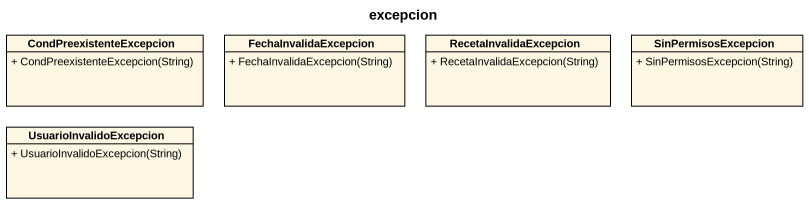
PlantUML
@startuml
title excepcion
hide circle
hide empty members
skinparam classAttributeIconSize 0
class CondPreexistenteExcepcion {
  + CondPreexistenteExcepcion(String)
}
class FechaInvalidaExcepcion {
  + FechaInvalidaExcepcion(String)
}
class RecetaInvalidaExcepcion {
  + RecetaInvalidaExcepcion(String)
}
class SinPermisosExcepcion {
  + SinPermisosExcepcion(String)
}
class UsuarioInvalidoExcepcion {
  + UsuarioInvalidoExcepcion(String)
}
@enduml
